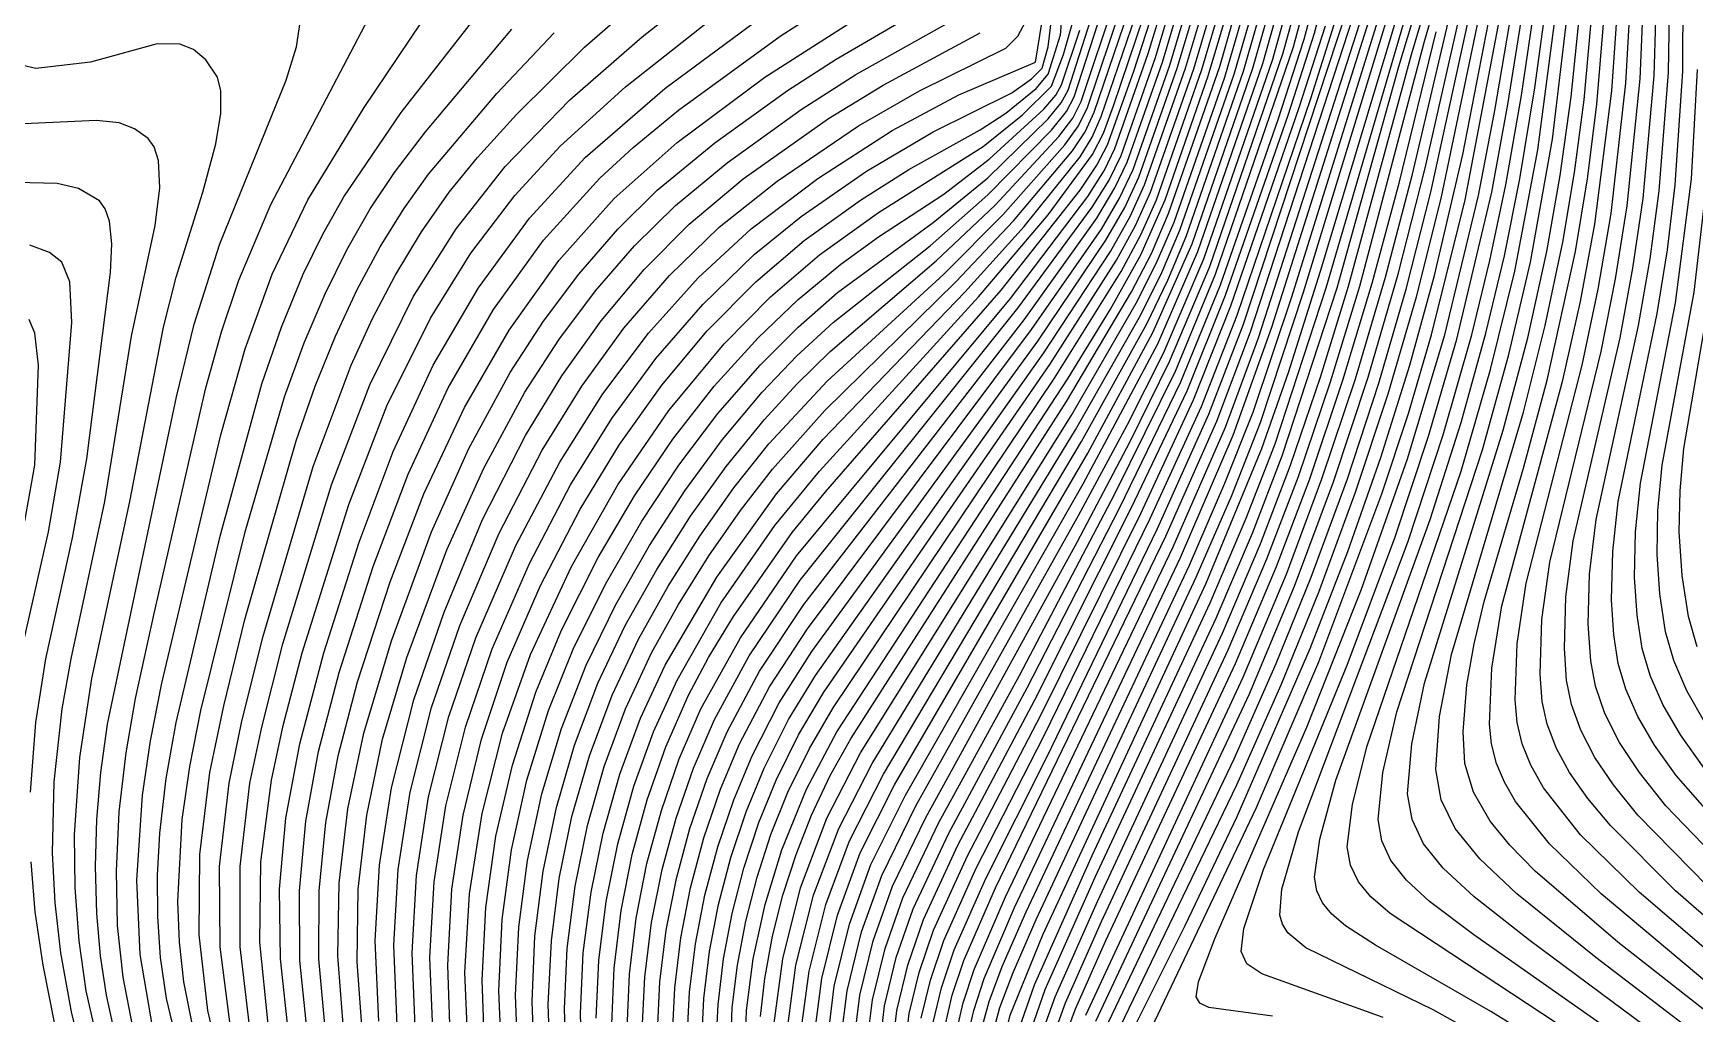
# Model space of a CAD drawing. Header units: inches. Extents: x 2608994 to 2618701, y 1261813 to 1271655.
# Drawn here: x 2614769 to 2616085, y 1267890 to 1268666 of the extents above; entities that cross this region are included whole.
import ezdxf

# ---------------------------------------------------------------- set-up
doc = ezdxf.new("R2010")
doc.units = ezdxf.units.IN
doc.header["$MEASUREMENT"] = 0

msp = doc.modelspace()

# ---------------------------------------------------------------- linework, layer by layer
for points, elevation in [([(2615546.5, 1267867.1), (2615562.2, 1267912.7), (2615608, 1268015.1), (2615701.3, 1268215.1), (2615730, 1268282.3), (2615752.8, 1268341.1), (2615793.3, 1268464.7), (2615869.8, 1268726.3), (2615878, 1268764.7), (2615878.8, 1268791.1), (2615845.6, 1268987.9), (2615844.3, 1269003.5), (2615847.9, 1269026.3), (2615865.1, 1269077.9), (2615879.2, 1269104.9), (2615905.6, 1269140.1), (2615958.4, 1269191.9), (2615979.3, 1269209.9), (2616003.1, 1269223.1), (2616038.8, 1269232.9), (2616055.6, 1269234.9), (2616071.2, 1269234.6), (2616100.6, 1269229.1)], 312), ([(2615652.4, 1267872.8), (2615738, 1268053.1), (2615787.4, 1268168.3), (2615837.4, 1268301.5), (2615858.3, 1268365.1), (2615876.7, 1268427.5), (2615903.2, 1268534.3), (2615936.7, 1268710.7), (2615953.3, 1268775.5), (2615953.8, 1268793.5), (2615944.9, 1268864.3), (2615944.8, 1268909.9), (2615948.5, 1268941.1), (2615956.5, 1268985.5), (2615961.4, 1269003.5), (2615967.8, 1269016.7), (2615973.8, 1269023.9), (2615981.2, 1269029), (2616008.8, 1269036.7), (2616030.4, 1269048.5), (2616132.4, 1269121.2)], 322), ([(2615624.8, 1267846), (2615681.5, 1267959.5), (2615722.7, 1268045.9), (2615780.6, 1268179.1), (2615810.3, 1268255.9), (2615836.5, 1268330.3), (2615859.5, 1268403.5), (2615879.1, 1268474.3), (2615901.4, 1268570.3), (2615927.3, 1268703.5), (2615942.1, 1268757.5), (2615946.4, 1268780.3), (2615945.9, 1268797.1), (2615937.6, 1268853.5), (2615934.6, 1268889.5), (2615935.4, 1268985.5), (2615930.8, 1269039.5), (2615932.7, 1269047.9), (2615939.2, 1269053.3), (2615952.4, 1269057.6), (2615987.2, 1269064.2), (2616019.6, 1269065), (2616040, 1269072.6), (2616096.4, 1269105.2)], 321), ([(2615750.8, 1267887.8), (2615700.2, 1267894.7), (2615693.2, 1267898.1), (2615690.4, 1267903.1), (2615692.1, 1267915.1), (2615705.2, 1267949.9), (2615777.8, 1268116.7), (2615821.2, 1268225.9), (2615857.6, 1268329.1), (2615887.1, 1268427.5), (2615913.8, 1268537.9), (2615926.9, 1268605.1), (2615945.8, 1268716.7), (2615961.2, 1268777.9), (2615961.5, 1268792.3), (2615954, 1268859.5), (2615954.4, 1268885.9), (2615957.2, 1268910.4), (2615969.2, 1268953), (2615976.4, 1268969.4), (2615985.9, 1268985.5), (2615998.9, 1269002.3), (2616013.5, 1269016.7), (2616085.1, 1269076.7)], 323), ([(2616181.6, 1267738.3), (2616024.4, 1267849.9), (2615843.8, 1267969.1), (2615828.7, 1267982.3), (2615818.8, 1267994.3), (2615812.4, 1268007.5), (2615809.9, 1268021.9), (2615814, 1268055.5), (2615825.3, 1268101.1), (2615900, 1268319.5), (2615923.4, 1268399.9), (2615942.5, 1268477.9), (2615960.9, 1268573.9), (2615983.1, 1268743.1), (2615991.8, 1268781.5), (2615989.3, 1268821.1), (2615992.1, 1268845.1), (2616020.5, 1268926.7), (2616033.8, 1268955.5), (2616048.5, 1268980.7), (2616083.7, 1269027.5), (2616124.7, 1269073.1)], 327), ([(2616210.4, 1267737.4), (2616082, 1267831.6), (2615910.2, 1267952.3), (2615875.1, 1267978.7), (2615856.8, 1267995.5), (2615844.5, 1268011.1), (2615837.2, 1268026.7), (2615834.3, 1268043.5), (2615838.2, 1268080.7), (2615849.1, 1268128.7), (2615917, 1268336.3), (2615937.9, 1268411.9), (2615955, 1268485.1), (2615972.5, 1268582.3), (2615992.3, 1268749.1), (2615999.6, 1268782.7), (2615997.8, 1268813.9), (2615999.8, 1268830.7), (2616017.1, 1268887.1), (2616029.7, 1268921.9), (2616044.6, 1268954.3), (2616060.9, 1268981.9), (2616095.9, 1269029.9)], 328), ([(2616236.8, 1267737.9), (2615954.8, 1267947.5), (2615910.3, 1267982.3), (2615885.8, 1268005.1), (2615870.4, 1268024.3), (2615861.2, 1268043.5), (2615857.6, 1268063.9), (2615861, 1268103.5), (2615871, 1268151.5), (2615933.5, 1268351.9), (2615952.8, 1268425.1), (2615967.9, 1268493.5), (2615978.6, 1268553.5), (2615987.3, 1268615.9), (2616001.3, 1268752.7), (2616007.1, 1268782.7), (2616006.3, 1268807.9), (2616007.6, 1268818.3), (2616025.2, 1268879.9), (2616038.7, 1268918.3), (2616055.3, 1268954.3), (2616075.4, 1268987.9), (2616112.1, 1269038.3)], 329), ([(2616259.6, 1267740.9), (2616006.8, 1267934.3), (2615944.1, 1267984.7), (2615914.8, 1268012.3), (2615895.4, 1268036.3), (2615884.3, 1268059.1), (2615880, 1268083.1), (2615883, 1268125.1), (2615892.5, 1268174.3), (2615949.6, 1268366.3), (2615966.7, 1268434.7), (2615980.5, 1268500.7), (2615989.8, 1268555.9), (2615997.4, 1268613.5), (2616010.3, 1268755.1), (2616014.6, 1268782.7), (2616015.4, 1268806.7), (2616032, 1268870.3), (2616046.2, 1268912.3), (2616063.5, 1268950.7), (2616087.5, 1268991.5)], 330), ([(2616099.6, 1267910.3), (2616011.1, 1267984.7), (2615970.1, 1268024.3), (2615943.1, 1268057.9), (2615934.4, 1268073), (2615928.2, 1268087.9), (2615924.2, 1268103.5), (2615922.6, 1268119.1), (2615924.5, 1268163.5), (2615932.4, 1268212.7), (2615980.6, 1268391.5), (2615994.6, 1268453.9), (2616005.9, 1268515.1), (2616019.3, 1268620.7), (2616031.6, 1268794.7), (2616038, 1268825.9), (2616050.3, 1268872.7), (2616066.9, 1268918.3), (2616086.5, 1268959.1)], 332), ([(2616143.4, 1267898.3), (2616041, 1267985.9), (2615994.7, 1268031.5), (2615965.4, 1268068.7), (2615955.2, 1268086.7), (2615948.5, 1268103.5), (2615944.5, 1268120.3), (2615942.9, 1268138.3), (2615944.4, 1268182.7), (2615951.6, 1268230.7), (2615995.9, 1268403.5), (2616008.6, 1268463.5), (2616018.8, 1268523.5), (2616030.6, 1268626.7), (2616038.6, 1268770.7), (2616041.4, 1268799.5), (2616046.2, 1268825.9), (2616057.7, 1268870.3), (2616074.9, 1268917.1), (2616095.8, 1268960.3)], 333), ([(2616175.9, 1267894.7), (2616069.8, 1267987.1), (2616018.3, 1268038.7), (2616000.3, 1268060.3), (2615986, 1268080.7), (2615975.6, 1268099.9), (2615968.3, 1268119.1), (2615964.3, 1268137.1), (2615962.7, 1268158.7), (2615964, 1268201.9), (2615970.3, 1268247.5), (2616010.9, 1268414.3), (2616022.3, 1268471.9), (2616031.5, 1268529.5), (2616041.8, 1268630.3), (2616047.6, 1268768.3), (2616054.8, 1268827.1), (2616066.1, 1268871.5), (2616082.7, 1268915.9), (2616104.1, 1268960.3)], 334), ([(2616095.2, 1267990.7), (2616040.1, 1268047.1), (2616020.8, 1268070.9), (2616006, 1268092.7), (2615994.8, 1268114.3), (2615987.5, 1268134.7), (2615983.6, 1268153.9), (2615981.9, 1268179.1), (2615983, 1268219.9), (2615988.7, 1268264.3), (2616025.9, 1268425.1), (2616036.1, 1268480.3), (2616044.2, 1268535.5), (2616053, 1268632.7), (2616056.8, 1268765.9), (2616063.8, 1268829.5), (2616074.2, 1268871.5), (2616089.6, 1268913.5)], 335), ([(2616120.4, 1267993.9), (2616062.3, 1268054.3), (2616041.3, 1268080.7), (2616025.6, 1268104.6), (2616014, 1268127.5), (2616006.6, 1268149.1), (2616002.8, 1268169.3), (2616000.8, 1268198.3), (2616001.7, 1268237.9), (2616006.9, 1268281.1), (2616040.6, 1268434.7), (2616049.8, 1268487.5), (2616057, 1268541.5), (2616064.3, 1268635.1), (2616066.4, 1268763.5), (2616073, 1268833.1), (2616082.6, 1268872.7), (2616096.8, 1268912.3)], 336), ([(2616117.8, 1268024.3), (2616070.3, 1268078.3), (2616053.2, 1268102.3), (2616040, 1268125.1), (2616030.5, 1268146.7), (2616024.5, 1268167.1), (2616021, 1268189.9), (2616019.2, 1268217.5), (2616020.1, 1268255.9), (2616024.5, 1268295.5), (2616055.4, 1268444.3), (2616063.5, 1268494.7), (2616069.7, 1268546.3), (2616075.7, 1268636.3), (2616076.1, 1268759.9), (2616082.3, 1268836.7), (2616091.4, 1268875.1)], 337), ([(2615114.1, 1267855.1), (2615111.3, 1267922.3), (2615114.9, 1267984.7), (2615124.8, 1268048.3), (2615141.1, 1268111.9), (2615163.2, 1268174.3), (2615195.7, 1268243.9), (2615232.4, 1268308.7), (2615272.7, 1268367.5), (2615316.5, 1268420.3), (2615353.3, 1268457.5), (2615392, 1268490.7), (2615438.8, 1268524.2), (2615521.6, 1268576.5), (2615552.8, 1268601.8), (2615575.6, 1268624.5), (2615585.2, 1268649.5), (2615593.1, 1268677.1), (2615593.2, 1268704.7), (2615595.4, 1268720.3), (2615600.7, 1268740.7), (2615605, 1268782.6)], 273), ([(2617358.7, 1266790.7), (2617229.7, 1266925.1), (2617125.2, 1267029.5), (2616871.6, 1267268.6), (2616812.8, 1267320.9), (2616586.2, 1267498.7), (2616269.2, 1267754.3), (2616024.3, 1267946.3), (2615958.8, 1268002.7), (2615938.7, 1268023.1), (2615923.1, 1268042.3), (2615909.9, 1268065.1), (2615903, 1268087.9), (2615901.6, 1268113.1), (2615904.7, 1268150.3), (2615910.3, 1268182.7), (2615918.2, 1268216.3), (2615949.6, 1268321.9), (2615968.3, 1268391.5), (2615990.6, 1268493.5), (2616000.1, 1268551.1), (2616007.5, 1268609.9), (2616022, 1268785.7)], 331), ([(2614891.3, 1267833.5), (2614874.9, 1267901.9), (2614870.3, 1267934.3), (2614868, 1267966.7), (2614867.7, 1267999.1), (2614869.7, 1268032.7), (2614874.8, 1268075.9), (2614882.6, 1268120.3), (2614917.4, 1268267.9), (2614950.4, 1268388.5), (2614966, 1268433.6), (2614983.3, 1268475.5), (2614998.5, 1268506.7), (2615015.3, 1268536.7), (2615060.8, 1268603.4), (2615176.1, 1268751.5)], 257), ([(2615072.1, 1267873.1), (2615069.4, 1267937.9), (2615072.8, 1267999.1), (2615082.5, 1268061.5), (2615098.6, 1268125.1), (2615120, 1268187.5), (2615151.6, 1268260.7), (2615186.3, 1268326.7), (2615220.4, 1268380.7), (2615256.5, 1268428.7), (2615296, 1268472.7), (2615337.9, 1268511.5), (2615390.8, 1268551.3), (2615449.6, 1268589.3), (2615502.4, 1268617.4), (2615563, 1268643.5), (2615582.4, 1268762.3)], 270), ([(2616148, 1267449.9), (2616003.5, 1267549.1), (2615906.8, 1267607.9), (2615863.6, 1267631.1), (2615822.8, 1267650.9), (2615759.2, 1267676.9), (2615650, 1267712.5), (2615611.6, 1267727.5), (2615595.6, 1267737.5), (2615564.9, 1267761.5), (2615548, 1267779.5), (2615538.5, 1267801.1), (2615534.2, 1267828.7), (2615535.7, 1267858.7), (2615542.9, 1267888.7), (2615568.8, 1267952.3), (2615698.2, 1268230.7), (2615742.4, 1268337.5), (2615763.4, 1268397.5), (2615788.8, 1268477.9), (2615856.5, 1268703.5), (2615868.9, 1268754.5)], 311), ([(2614925.6, 1267879.1), (2614917.5, 1267942.7), (2614917, 1268006.3), (2614924.5, 1268072.3), (2614934.7, 1268121.5), (2614951.4, 1268188.7), (2614991, 1268323.1), (2615021.1, 1268403.5), (2615038, 1268440.4), (2615056, 1268474.5), (2615077, 1268509.1), (2615098.9, 1268540.3), (2615121.1, 1268567.9), (2615152, 1268602), (2615206, 1268655.3), (2615314.9, 1268750.3)], 260), ([(2614941, 1267877.9), (2614933.3, 1267942.7), (2614933.3, 1268006.3), (2614941, 1268072.3), (2614950.4, 1268116.7), (2614967.2, 1268182.7), (2615005.6, 1268308.7), (2615035.9, 1268387.9), (2615070.3, 1268457.5), (2615104.3, 1268511.5), (2615143, 1268560.7), (2615194.4, 1268613.5), (2615251.6, 1268663.5), (2615357.3, 1268746.7)], 261), ([(2615572.1, 1267857.5), (2615586.8, 1267898.3), (2615615.2, 1267962.7), (2615715.7, 1268177.9), (2615746.3, 1268249.9), (2615771.2, 1268315.1), (2615796.7, 1268390.3), (2615819.9, 1268465.9), (2615870.8, 1268659.1), (2615894.7, 1268740.7)], 315), ([(2615333, 1267852.7), (2615334.2, 1267892.3), (2615339.6, 1267933.1), (2615349, 1267976.3), (2615362.1, 1268019.5), (2615381.6, 1268067.5), (2615405.8, 1268113.1), (2615588.8, 1268393.1), (2615622.4, 1268447.8), (2615646.4, 1268490.9), (2615665.7, 1268534.3), (2615699.9, 1268632.7), (2615716.8, 1268689.1), (2615725, 1268729.8)], 291), ([(2615439.5, 1267861.1), (2615443.6, 1267895.9), (2615452.8, 1267934.3), (2615466.2, 1267972.7), (2615494.4, 1268032.7), (2615556.4, 1268147.9), (2615629.6, 1268290.2), (2615678.1, 1268390.3), (2615709.5, 1268467.1), (2615755.2, 1268597.9), (2615775.8, 1268661.5), (2615793.4, 1268727.5)], 301), ([(2615449.5, 1267859.9), (2615453.3, 1267892.3), (2615462, 1267928.3), (2615474.4, 1267964.3), (2615501.6, 1268023.1), (2615562.4, 1268138.3), (2615639.2, 1268290.6), (2615683.1, 1268383.1), (2615713.6, 1268458.9), (2615763.1, 1268601.5), (2615784, 1268666.3), (2615801, 1268731.1)], 302), ([(2615555.3, 1267864.7), (2615570.8, 1267908.8), (2615610.4, 1267997.8), (2615706.1, 1268203.1), (2615734.8, 1268270.3), (2615758.4, 1268331.5), (2615801.9, 1268464.7), (2615850.8, 1268639.9), (2615878.1, 1268731.1)], 313), ([(2615563.7, 1267861.1), (2615578.6, 1267903.1), (2615612.1, 1267978.7), (2615711.1, 1268191.1), (2615741.2, 1268261.9), (2615765.1, 1268324.3), (2615788.7, 1268393.9), (2615811, 1268465.9), (2615860.8, 1268649.5), (2615886.4, 1268735.9)], 314), ([(2615947.6, 1267854), (2615878, 1267892.7), (2615777.2, 1267941.9), (2615762.8, 1267953.9), (2615758.6, 1267960.7), (2615756.6, 1267967.9), (2615758.2, 1267988.3), (2615771.2, 1268033.9), (2615857.8, 1268263.1), (2615885.8, 1268348.3), (2615908.5, 1268427.5), (2615922.9, 1268486.3), (2615935.5, 1268546.3), (2615947.9, 1268617.1), (2615964.4, 1268729.9)], 325), ([(2615981.2, 1267855.9), (2615923.6, 1267891.6), (2615832.2, 1267943.9), (2615808.4, 1267959.3), (2615797.6, 1267968.5), (2615790.3, 1267977.5), (2615785.9, 1267987.1), (2615784.1, 1267997.9), (2615788.2, 1268027.9), (2615801, 1268074.7), (2615875.7, 1268281.1), (2615900.1, 1268357.9), (2615919.7, 1268428.7), (2615934.3, 1268489.9), (2615946.7, 1268551.1), (2615958.4, 1268623.1), (2615973.9, 1268737.1)], 326), ([(2614986.6, 1267873.1), (2614980.6, 1267931.9), (2614980.3, 1267987.1), (2614985.3, 1268042.3), (2614995.4, 1268097.5), (2615011.8, 1268159.9), (2615038.7, 1268243.9), (2615066.3, 1268317.1), (2615098.1, 1268385.5), (2615134, 1268447.4), (2615173.6, 1268502.3), (2615218, 1268551.5), (2615244.4, 1268575.7), (2615280.4, 1268605.4), (2615360.8, 1268664), (2615444.8, 1268718.2)], 264), ([(2615153.5, 1267850.3), (2615151.4, 1267904.3), (2615153.9, 1267958.3), (2615160.8, 1268011.1), (2615172.1, 1268063.9), (2615187.6, 1268115.5), (2615207.2, 1268165.9), (2615230.7, 1268213.9), (2615257.3, 1268260.7), (2615285.3, 1268303.9), (2615315.2, 1268344.5), (2615346.7, 1268381.9), (2615374.2, 1268410.7), (2615402.8, 1268437.3), (2615479.6, 1268498), (2615525.2, 1268538.2), (2615575.6, 1268589.5), (2615587.6, 1268604.4), (2615593.7, 1268615.9), (2615625, 1268713.1)], 276), ([(2615398.5, 1267869.5), (2615403.7, 1267911.5), (2615415.7, 1267960.7), (2615432.8, 1268008), (2615460, 1268062.7), (2615600.8, 1268309.4), (2615659.8, 1268420.3), (2615691.7, 1268493.5), (2615743, 1268642.3), (2615762.6, 1268711.9)], 297), ([(2615409, 1267868.3), (2615413.9, 1267907.9), (2615425.4, 1267954.7), (2615441.3, 1267999.1), (2615468.4, 1268054.3), (2615597.2, 1268284.4), (2615635.6, 1268355.8), (2615664.4, 1268413), (2615696.4, 1268487.5), (2615750.9, 1268645.9), (2615770.2, 1268715.5)], 298), ([(2615419.3, 1267865.9), (2615424, 1267904.3), (2615434.6, 1267947.5), (2615449.9, 1267990.7), (2615475.9, 1268044.7), (2615596, 1268263.3), (2615638, 1268342.9), (2615669.2, 1268406.2), (2615701, 1268481.5), (2615759.1, 1268650.7), (2615777.8, 1268719.1)], 299), ([(2615429.5, 1267864.7), (2615433.9, 1267900.7), (2615444, 1267941.5), (2615458, 1267981.4), (2615486.5, 1268041.1), (2615550.4, 1268157.7), (2615626, 1268301.6), (2615673.8, 1268398.7), (2615705.7, 1268475.5), (2615767.3, 1268655.5), (2615785.4, 1268722.7)], 300), ([(2615528.9, 1267873.1), (2615534.9, 1267894.7), (2615545.3, 1267922.3), (2615563.6, 1267964.3), (2615690.4, 1268235.5), (2615718.4, 1268300.3), (2615741.1, 1268357.9), (2615775.4, 1268461.1), (2615852.9, 1268715.5)], 310), ([(2615838.4, 1267886.8), (2615742.4, 1267921.2), (2615730.4, 1267929.2), (2615725.8, 1267939.1), (2615728.1, 1267957.1), (2615743.6, 1268003.9), (2615809.8, 1268165.9), (2615847.5, 1268266.7), (2615874.3, 1268347.1), (2615896.7, 1268423.9), (2615924.3, 1268540.3), (2615937.2, 1268609.9), (2615955.2, 1268723.9)], 324), ([(2614864.1, 1267877.9), (2614854.1, 1267936.7), (2614851.4, 1267995.5), (2614856, 1268062.7), (2614862.2, 1268105.9), (2614871.3, 1268151.5), (2614918, 1268348.3), (2614937.2, 1268416.4), (2614958.7, 1268475.5), (2614986.8, 1268534.3), (2615031.6, 1268607.5), (2615095.1, 1268702.3)], 256), ([(2615000.9, 1267875.5), (2614995.7, 1267933.1), (2614995.9, 1267987.1), (2615001.1, 1268041.1), (2615010.8, 1268093.9), (2615026.2, 1268152.7), (2615052.1, 1268231.9), (2615078.8, 1268301.5), (2615110.8, 1268369.9), (2615146.2, 1268431.1), (2615185.7, 1268486.3), (2615229.4, 1268535.5), (2615279.2, 1268579.7), (2615348.8, 1268631.6), (2615468.5, 1268708.3)], 265), ([(2615099.9, 1267865.9), (2615097.6, 1267928.3), (2615100.9, 1267988.3), (2615109.8, 1268047.1), (2615124.4, 1268107.1), (2615144.8, 1268168.2), (2615171.2, 1268229), (2615202.4, 1268289.3), (2615233.6, 1268340.5), (2615267.2, 1268387.5), (2615303.2, 1268430.5), (2615341.6, 1268469.3), (2615380, 1268502.1), (2615424.4, 1268534), (2615462.8, 1268558.5), (2615519.2, 1268589.7), (2615539.6, 1268603), (2615563.6, 1268622.6), (2615573.2, 1268633.9), (2615582.9, 1268665.1), (2615585.9, 1268702.3)], 272), ([(2615140.4, 1267852.7), (2615138.2, 1267907.9), (2615140.8, 1267964.3), (2615148.2, 1268019.5), (2615160.3, 1268074.7), (2615177.5, 1268129.9), (2615197.6, 1268179.9), (2615223.6, 1268231.9), (2615251.3, 1268279.9), (2615280.7, 1268324.3), (2615311.6, 1268365.1), (2615345.1, 1268403.5), (2615375.1, 1268433.5), (2615406.4, 1268461), (2615482, 1268516.3), (2615525.2, 1268551.9), (2615573.2, 1268598.6), (2615583.5, 1268611.1), (2615588.8, 1268621.1), (2615615.5, 1268704.7)], 275), ([(2615345.2, 1267887.5), (2615348.7, 1267917.5), (2615354.9, 1267951.1), (2615363.1, 1267983.5), (2615373.5, 1268015.9), (2615385.8, 1268047.1), (2615400.6, 1268078.3), (2615417.2, 1268107.9), (2615587.6, 1268374.5), (2615639.2, 1268461.6), (2615654.8, 1268491.9), (2615668.5, 1268523.5), (2615708.9, 1268639.9), (2615726.7, 1268702.3)], 292), ([(2615355.8, 1267880.3), (2615362.9, 1267933.1), (2615377.1, 1267989.5), (2615397.9, 1268044.7), (2615424.6, 1268096.3), (2615591.2, 1268363.4), (2615642.8, 1268452.5), (2615658.7, 1268483.9), (2615672.8, 1268516.6), (2615712.9, 1268631.5), (2615732.8, 1268699.9)], 293), ([(2615366.7, 1267877.9), (2615373.4, 1267928.3), (2615387.4, 1267983.5), (2615407.2, 1268036.3), (2615433.8, 1268087.9), (2615594.8, 1268352.1), (2615646.4, 1268443.2), (2615663, 1268476.7), (2615677.3, 1268510.3), (2615720.3, 1268633.9), (2615740.1, 1268702.3)], 294), ([(2615377.5, 1267876.7), (2615383.8, 1267923.5), (2615397.1, 1267976.3), (2615415.8, 1268026.7), (2615442.7, 1268079.5), (2615599.6, 1268342.9), (2615651.2, 1268436.2), (2615667.9, 1268470.7), (2615682.4, 1268505.4), (2615727.8, 1268636.3), (2615747.4, 1268704.7)], 295), ([(2615388.1, 1267873.1), (2615393.8, 1267917.5), (2615406.3, 1267967.9), (2615424.3, 1268017.1), (2615451.4, 1268071.1), (2615604.4, 1268333.6), (2615656, 1268429.3), (2615687.1, 1268499.5), (2615735.2, 1268638.7), (2615755, 1268708.3)], 296), ([(2615509.5, 1267871.9), (2615514.1, 1267892.3), (2615522.3, 1267917.5), (2615546.4, 1267973.9), (2615677.9, 1268251.1), (2615719.6, 1268347.9), (2615750.3, 1268433.5), (2615835.7, 1268703.5)], 308), ([(2615519.8, 1267875.5), (2615526.3, 1267899.5), (2615536.7, 1267927.1), (2615555.6, 1267970.3), (2615684.9, 1268245.1), (2615713.1, 1268309.9), (2615735.4, 1268366.3), (2615766.1, 1268457.5), (2615844.3, 1268709.5)], 309), ([(2614848.3, 1267879.1), (2614840.6, 1267918.7), (2614836.2, 1267959.5), (2614835.3, 1268002.7), (2614837.5, 1268049.5), (2614842.9, 1268096.3), (2614850.4, 1268139.5), (2614865.1, 1268206.7), (2614906.2, 1268385.5), (2614918.5, 1268429.9), (2614932.1, 1268470.7), (2614957.6, 1268530.7), (2615040.2, 1268687.9)], 255), ([(2615086, 1267870.7), (2615083.6, 1267934.3), (2615087, 1267994.3), (2615096.2, 1268054.3), (2615111.8, 1268116.7), (2615132.8, 1268178.8), (2615162.3, 1268246.3), (2615194.9, 1268308.7), (2615227.6, 1268361.2), (2615262.4, 1268408.7), (2615299.6, 1268451.5), (2615340.4, 1268491.1), (2615377.6, 1268521.2), (2615429.2, 1268557), (2615482, 1268588.3), (2615544.4, 1268619.1), (2615560, 1268630.1), (2615568.3, 1268638.7), (2615573.2, 1268655.5), (2615577.9, 1268695.1)], 271), ([(2615166.3, 1267849.1), (2615164.4, 1267899.5), (2615166.7, 1267951.1), (2615173.2, 1268002.7), (2615183.7, 1268053.1), (2615198, 1268102.3), (2615216.6, 1268151.5), (2615238.2, 1268197.1), (2615263.1, 1268241.5), (2615290, 1268283.9), (2615318.1, 1268323.1), (2615348.4, 1268360.3), (2615374, 1268388.3), (2615400.4, 1268414.2), (2615484.4, 1268486), (2615531.2, 1268530.2), (2615581.6, 1268584.4), (2615592.6, 1268599.1), (2615599.1, 1268612.3), (2615626.5, 1268693.9)], 277), ([(2615179.1, 1267846.7), (2615177.3, 1267897.1), (2615179.7, 1267947.5), (2615185.9, 1267996.7), (2615196, 1268045.9), (2615209.9, 1268093.9), (2615227.9, 1268141.9), (2615248.7, 1268186.3), (2615272.3, 1268228.3), (2615297.2, 1268268), (2615324.3, 1268306.3), (2615352, 1268341.1), (2615398, 1268390.7), (2615490.4, 1268475.6), (2615537.2, 1268522.5), (2615586.4, 1268578), (2615597.2, 1268593.1), (2615604.2, 1268607.5), (2615631.8, 1268689.1)], 278), ([(2615227.5, 1267881.5), (2615229.5, 1267925.9), (2615235, 1267971.5), (2615243.8, 1268015.9), (2615255.6, 1268059.1), (2615270.4, 1268101.1), (2615288.4, 1268141.9), (2615304.2, 1268171.9), (2615323.8, 1268204.3), (2615370.4, 1268270.8), (2615396.8, 1268303.1), (2615536, 1268462.8), (2615598.4, 1268542), (2615611.6, 1268561.8), (2615620, 1268577.9), (2615640.9, 1268636.3), (2615657.2, 1268686.7)], 282), ([(2615239.7, 1267877.9), (2615241.6, 1267921.1), (2615246.9, 1267965.5), (2615255.4, 1268008.7), (2615266.8, 1268050.7), (2615281, 1268091.5), (2615298.1, 1268131.1), (2615329.4, 1268187.5), (2615373.9, 1268252.3), (2615543.2, 1268456.3), (2615604.4, 1268537), (2615617.6, 1268557.9), (2615626, 1268575.1), (2615652.4, 1268650.2), (2615665.2, 1268692.7)], 283), ([(2615251.7, 1267876.7), (2615253.8, 1267918.7), (2615259.1, 1267961.9), (2615267.4, 1268003.9), (2615278.5, 1268044.7), (2615292.3, 1268084.3), (2615308.9, 1268122.7), (2615336.3, 1268173.1), (2615376.8, 1268233.1), (2615549.2, 1268448.5), (2615608, 1268528.5), (2615621.3, 1268549.9), (2615630.8, 1268569.6), (2615658.1, 1268647.1), (2615671.4, 1268691.5)], 284), ([(2615263.7, 1267875.5), (2615265.7, 1267915.1), (2615270.7, 1267955.9), (2615278.8, 1267996.7), (2615289.4, 1268036.3), (2615303.1, 1268075.9), (2615318.9, 1268113.1), (2615344.5, 1268161.1), (2615379.7, 1268213.9), (2615554, 1268439.2), (2615611.6, 1268519.9), (2615626, 1268543.8), (2615635.6, 1268564.1), (2615663.5, 1268643.5), (2615677.6, 1268690.3)], 285), ([(2615275.5, 1267873.1), (2615277.4, 1267910.3), (2615282.2, 1267949.9), (2615289.9, 1267989.5), (2615300.5, 1268029.1), (2615313.6, 1268067.5), (2615328.8, 1268103.5), (2615352.4, 1268148.5), (2615382.5, 1268194.7), (2615560, 1268431.6), (2615615.2, 1268511.2), (2615629.6, 1268535.6), (2615640.3, 1268558.3), (2615669.4, 1268641.1), (2615684.5, 1268691.5)], 286), ([(2615287.2, 1267870.7), (2615289, 1267906.7), (2615293.8, 1267945.1), (2615301.2, 1267983.5), (2615311.4, 1268021.9), (2615324.1, 1268059.1), (2615338.6, 1268093.9), (2615360.2, 1268135.9), (2615386, 1268176.6), (2615564.8, 1268422.4), (2615618.8, 1268502.4), (2615633.7, 1268528.3), (2615644.9, 1268552.3), (2615675.3, 1268638.7), (2615690.7, 1268690.3)], 287), ([(2615298.8, 1267868.3), (2615300.4, 1267901.9), (2615305, 1267939.1), (2615312.1, 1267976.3), (2615321.8, 1268013.5), (2615333.9, 1268049.5), (2615348.2, 1268084.3), (2615367.5, 1268122.7), (2615388.8, 1268157.5), (2615569.6, 1268413.2), (2615622.4, 1268493.5), (2615638, 1268521.2), (2615649.5, 1268546.3), (2615681.9, 1268638.7), (2615697.6, 1268691.5)], 288), ([(2615310.3, 1267865.9), (2615311.7, 1267897.1), (2615316, 1267933.1), (2615322.8, 1267969.1), (2615332.1, 1268005.1), (2615344, 1268041.1), (2615357.7, 1268074.7), (2615375.5, 1268110.7), (2615395.5, 1268144.3), (2615574.4, 1268404), (2615627.2, 1268486.6), (2615642.2, 1268513.9), (2615654.1, 1268540.3), (2615688.4, 1268638.2), (2615704.5, 1268692.7)], 289), ([(2615321.7, 1267864.7), (2615323, 1267894.7), (2615327.1, 1267928.3), (2615333.7, 1267963.1), (2615342.6, 1267997.9), (2615353.6, 1268031.6), (2615367, 1268065.1), (2615384, 1268099.9), (2615402.8, 1268132.1), (2615578, 1268393), (2615630.8, 1268477.7), (2615646.4, 1268506.6), (2615658.8, 1268534.3), (2615694.8, 1268637.5), (2615711.4, 1268693.9)], 290), ([(2615491.3, 1267879.1), (2615497.1, 1267904.3), (2615506.3, 1267931.9), (2615531.5, 1267989.5), (2615666.3, 1268267.9), (2615706.7, 1268359.1), (2615733.4, 1268429.9), (2615818.6, 1268691.5)], 306), ([(2615500.5, 1267875.5), (2615505.7, 1267898.3), (2615514.4, 1267924.7), (2615539.3, 1267982.3), (2615672, 1268259.5), (2615713.4, 1268354.3), (2615739.6, 1268425.1), (2615827.2, 1268697.5)], 307), ([(2615615.7, 1267871.9), (2615720.4, 1268091.5), (2615753.7, 1268167.1), (2615781.4, 1268235.5), (2615810, 1268313.5), (2615834.9, 1268389.1), (2615856.6, 1268463.5), (2615876.2, 1268540.3), (2615908.5, 1268689.1)], 319), ([(2615619.5, 1267857.5), (2615722.5, 1268071.1), (2615757.5, 1268150.3), (2615787.3, 1268223.5), (2615816.5, 1268302.7), (2615842.3, 1268380.7), (2615864.7, 1268457.5), (2615884.4, 1268535.5), (2615917.9, 1268696.3)], 320), ([(2614834.4, 1267873.1), (2614827.4, 1267904.3), (2614822.7, 1267935.5), (2614819.8, 1267969.1), (2614818.8, 1268006.3), (2614819.9, 1268043.5), (2614823, 1268080.7), (2614828.3, 1268119.1), (2614882.9, 1268378.3), (2614896.9, 1268435.9), (2614917.3, 1268499.5), (2614969.7, 1268629.1), (2614977.8, 1268655.5), (2614980.7, 1268674.7)], 254), ([(2614955.5, 1267881.5), (2614948.9, 1267946.3), (2614949.7, 1268009.9), (2614958, 1268074.7), (2614967.3, 1268117.9), (2614982.5, 1268175.5), (2615019.3, 1268293.1), (2615049.5, 1268371.1), (2615084, 1268440.7), (2615116, 1268492.1), (2615150.8, 1268537.9), (2615186.8, 1268576.9), (2615238.4, 1268623.9), (2615305.6, 1268676.9)], 262), ([(2614971.6, 1267874.3), (2614965.1, 1267933.1), (2614964.5, 1267988.3), (2614969.5, 1268044.7), (2614980.4, 1268103.5), (2614999.5, 1268175.5), (2615027.4, 1268263.1), (2615054.4, 1268335.1), (2615086.2, 1268403.5), (2615121.9, 1268464.7), (2615162.3, 1268519.9), (2615206.5, 1268567.9), (2615269.6, 1268622.5), (2615352.4, 1268683.8)], 263), ([(2615015.5, 1267874.3), (2615010.7, 1267935.5), (2615011.8, 1267993.1), (2615018.6, 1268051.9), (2615031.2, 1268111.9), (2615053.1, 1268185.1), (2615084.8, 1268271.5), (2615114.4, 1268337.5), (2615147.2, 1268397.6), (2615173.6, 1268438.3), (2615201.4, 1268475.5), (2615232.4, 1268511.2), (2615263.6, 1268542), (2615309.2, 1268579.4), (2615366.8, 1268620.9), (2615405.2, 1268645.8), (2615469, 1268683.1)], 266), ([(2615030.4, 1267869.5), (2615025.8, 1267930.7), (2615026.8, 1267988.3), (2615033.5, 1268047.1), (2615046.1, 1268107.1), (2615065.2, 1268171.9), (2615096.9, 1268257.1), (2615126.1, 1268321.9), (2615158.8, 1268381.9), (2615185.6, 1268423.4), (2615214.7, 1268462.3), (2615245.6, 1268497.9), (2615278, 1268530), (2615318.8, 1268563.7), (2615377.6, 1268605.9), (2615420.8, 1268633.5), (2615492, 1268673.5)], 267), ([(2615057.5, 1267880.3), (2615055, 1267943.9), (2615058.4, 1268003.9), (2615067.9, 1268065.1), (2615084.9, 1268132.3), (2615107.3, 1268197.1), (2615138.3, 1268270.3), (2615172.4, 1268336.2), (2615203.7, 1268386.7), (2615237.2, 1268432.7), (2615273.2, 1268474.4), (2615312.6, 1268512.7), (2615358.4, 1268549.2), (2615422.9, 1268593.1), (2615471.2, 1268620.8), (2615539.6, 1268654.4), (2615549.2, 1268664.1), (2615555.4, 1268675.9)], 269), ([(2615191.8, 1267844.3), (2615190.1, 1267893.5), (2615192.3, 1267941.5), (2615198.5, 1267990.7), (2615208.3, 1268038.7), (2615221.6, 1268085.5), (2615238.5, 1268131.1), (2615259, 1268175.5), (2615280.4, 1268213.9), (2615304.4, 1268252.3), (2615329.4, 1268288.3), (2615354.8, 1268321), (2615396.2, 1268367.5), (2615500, 1268469.3), (2615545.6, 1268517.7), (2615592.4, 1268573.1), (2615602.5, 1268588.3), (2615609.6, 1268603.9), (2615636.9, 1268684.3)], 279), ([(2615204.2, 1267843.1), (2615202.7, 1267889.9), (2615205, 1267937.9), (2615211.1, 1267985.9), (2615220.6, 1268032.7), (2615234, 1268079.5), (2615250.4, 1268123.9), (2615269.8, 1268165.9), (2615310.6, 1268235.5), (2615358, 1268301.5), (2615395, 1268344.7), (2615507.2, 1268461.1), (2615554, 1268513.2), (2615598.4, 1268568.5), (2615608, 1268583.9), (2615615.1, 1268600.3), (2615642.4, 1268680.7)], 280), ([(2615215.2, 1267886.3), (2615217.3, 1267931.9), (2615223.1, 1267978.7), (2615232.3, 1268024.3), (2615245, 1268069.9), (2615260.7, 1268113.1), (2615279.2, 1268154), (2615314, 1268214.8), (2615356.7, 1268276.3), (2615392, 1268319.5), (2615518, 1268457.4), (2615573.2, 1268522.5), (2615608.3, 1268570.3), (2615616.9, 1268587.1), (2615624.7, 1268608.7), (2615649, 1268680.7)], 281), ([(2615459.4, 1267858.7), (2615463.1, 1267889.9), (2615470.9, 1267922.3), (2615482.4, 1267955.9), (2615509.2, 1268014.7), (2615567.2, 1268126.3), (2615646.4, 1268286), (2615688.3, 1268375.9), (2615717.8, 1268450.3), (2615771.9, 1268607.5), (2615792.6, 1268672.3)], 303), ([(2615472.6, 1267886.3), (2615479.8, 1267916.3), (2615490.4, 1267947.6), (2615516.2, 1268005.1), (2615569.6, 1268109.6), (2615653.6, 1268281.3), (2615694.4, 1268370.7), (2615722.7, 1268443.1), (2615781, 1268614.7), (2615801.1, 1268678.3)], 304), ([(2615482, 1267882.7), (2615488.5, 1267910.3), (2615498.7, 1267940.3), (2615523.6, 1267996.7), (2615572, 1268092.8), (2615659.6, 1268274), (2615700.4, 1268364.7), (2615727.7, 1268435.9), (2615809.7, 1268684.3)], 305), ([(2615602.8, 1267888.7), (2615727.4, 1268156.3), (2615761.7, 1268237.9), (2615789.9, 1268313.5), (2615816.4, 1268392.7), (2615840.3, 1268473.1), (2615861.6, 1268554.7), (2615889.8, 1268674.7)], 317), ([(2615610.8, 1267883.9), (2615732.4, 1268143.1), (2615768.2, 1268228.3), (2615799, 1268311.1), (2615826.5, 1268393.9), (2615850.3, 1268475.5), (2615871.6, 1268559.5), (2615899.5, 1268683.1)], 318), ([(2614902, 1267849.1), (2614888.6, 1267915.1), (2614885.2, 1267946.3), (2614883.9, 1267978.7), (2614887.3, 1268043.5), (2614893.4, 1268085.5), (2614902.2, 1268129.9), (2614937.3, 1268271.5), (2614968.5, 1268378.3), (2614984, 1268421.1), (2615000.5, 1268459.9), (2615017.7, 1268494.7), (2615036.3, 1268527.1), (2615055.5, 1268555.9), (2615080, 1268588.3), (2615148.4, 1268669.5)], 258), ([(2614923.6, 1267823.9), (2614907.8, 1267892.3), (2614900.9, 1267952.3), (2614901.3, 1268015.9), (2614909.3, 1268080.7), (2614920.4, 1268133.5), (2614937.1, 1268201.9), (2614977.7, 1268343.5), (2614992.7, 1268386.7), (2615008.7, 1268426.3), (2615026, 1268463.4), (2615044.2, 1268497.1), (2615062.8, 1268527.1), (2615082.4, 1268554.7), (2615136.4, 1268618.7), (2615182, 1268666.5)], 259), ([(2615043.1, 1267883.9), (2615040.3, 1267947.5), (2615043.7, 1268007.5), (2615053.1, 1268068.7), (2615070.7, 1268138.3), (2615094.7, 1268207.9), (2615125.3, 1268281.1), (2615159.2, 1268347.6), (2615188, 1268394.9), (2615219.2, 1268438.6), (2615253.1, 1268479.1), (2615288.8, 1268515.2), (2615331.7, 1268551.1), (2615399.2, 1268598.8), (2615442.4, 1268625.1), (2615519.2, 1268666.5)], 268), ([(2615127, 1267857.5), (2615124.9, 1267916.3), (2615127.9, 1267973.9), (2615135.8, 1268030.3), (2615148.8, 1268086.7), (2615167.3, 1268144.3), (2615187.7, 1268193.5), (2615216.8, 1268251.1), (2615245.6, 1268300), (2615275.9, 1268344.7), (2615308.7, 1268386.7), (2615343.5, 1268425.1), (2615375.2, 1268455.4), (2615408.8, 1268483.3), (2615438.8, 1268505), (2615490.4, 1268538.9), (2615526.4, 1268566.5), (2615569.6, 1268606.3), (2615579.2, 1268617.3), (2615583.7, 1268625.5), (2615598.1, 1268668.7)], 274), ([(2615580.6, 1267855.1), (2615594.8, 1267893.5), (2615618.8, 1267947.7), (2615721.5, 1268167.1), (2615753.9, 1268243.9), (2615780.2, 1268313.5), (2615806.5, 1268391.5), (2615829.7, 1268468.3), (2615851, 1268547.5), (2615880.4, 1268667.5)], 316), ([(2614819.7, 1267870.7), (2614811.4, 1267907.9), (2614805.8, 1267947.5), (2614802.6, 1267989.5), (2614802.1, 1268031.5), (2614806.2, 1268092.7), (2614815.9, 1268155.1), (2614846, 1268295.5), (2614872.6, 1268433.5), (2614882.7, 1268473.1), (2614903.8, 1268540.3), (2614913.9, 1268578.7), (2614918, 1268602.7), (2614918.1, 1268620.7), (2614915.3, 1268631.5), (2614906, 1268645.3), (2614896.4, 1268653.4), (2614885.6, 1268657.7), (2614867.6, 1268658), (2614814.8, 1268643.5), (2614771.6, 1268638.4), (2614760.2, 1268641.1)], 253), ([(2616092.5, 1268084.3), (2616073.8, 1268110.7), (2616059.9, 1268134.7), (2616049.9, 1268157.5), (2616043.5, 1268179.1), (2616039.4, 1268205.5), (2616037.4, 1268235.5), (2616038.1, 1268271.5), (2616042, 1268309.9), (2616069.9, 1268452.7), (2616082.6, 1268551.1), (2616087.3, 1268637.5)], 338), ([(2614808.8, 1267853.9), (2614799.8, 1267891.1), (2614791.4, 1267937.9), (2614786.8, 1267977.5), (2614784.8, 1268017.1), (2614786.1, 1268073.5), (2614792.4, 1268131.1), (2614799.5, 1268170.7), (2614826.2, 1268295.5), (2614847.3, 1268426.3), (2614866, 1268513.9), (2614869.6, 1268543.9), (2614868.7, 1268565.5), (2614865.3, 1268576.3), (2614860.4, 1268583), (2614849.6, 1268590.6), (2614837.6, 1268595.3), (2614819.6, 1268597.2), (2614762, 1268594.6)], 252), ([(2616093.9, 1268119.1), (2616078.8, 1268145.5), (2616068.4, 1268169.5), (2616061.8, 1268192.3), (2616057.3, 1268222.3), (2616055.2, 1268253.5), (2616055.9, 1268288.3), (2616059.3, 1268324.3), (2616084.5, 1268461.1), (2616095.7, 1268557.1)], 339), ([(2614767.2, 1268065.1), (2614771.5, 1268120.3), (2614779.5, 1268170.7), (2614800.6, 1268266.7), (2614811.8, 1268329.1), (2614830.6, 1268476.7), (2614831.6, 1268499.5), (2614829.7, 1268517.5), (2614826.4, 1268527.1), (2614822, 1268533.6), (2614805.2, 1268543.4), (2614788.4, 1268547.3), (2614756, 1268548)], 251), ([(2614760.4, 1268177.9), (2614781.5, 1268271.5), (2614791.1, 1268326.7), (2614799.9, 1268437.1), (2614798.3, 1268469.5), (2614792.1, 1268485.1), (2614782.4, 1268492.7), (2614766.8, 1268498.4)], 250), ([(2616087.1, 1268180.3), (2616080.2, 1268204.3), (2616075.1, 1268236.7), (2616072.8, 1268271.5), (2616073.4, 1268303.9), (2616076.4, 1268337.5), (2616099, 1268468.3)], 340), ([(2614762.9, 1268279.9), (2614770.6, 1268324.3), (2614773.5, 1268403.5), (2614770.8, 1268428.7), (2614766.2, 1268439.5)], 249), ([(2614786.6, 1267881.5), (2614777.2, 1267928.3), (2614771, 1267970.3), (2614767.7, 1268009.9)], 251)]:
    msp.add_lwpolyline(points, dxfattribs=dict(elevation=elevation))

doc.saveas('drawing.dxf')
